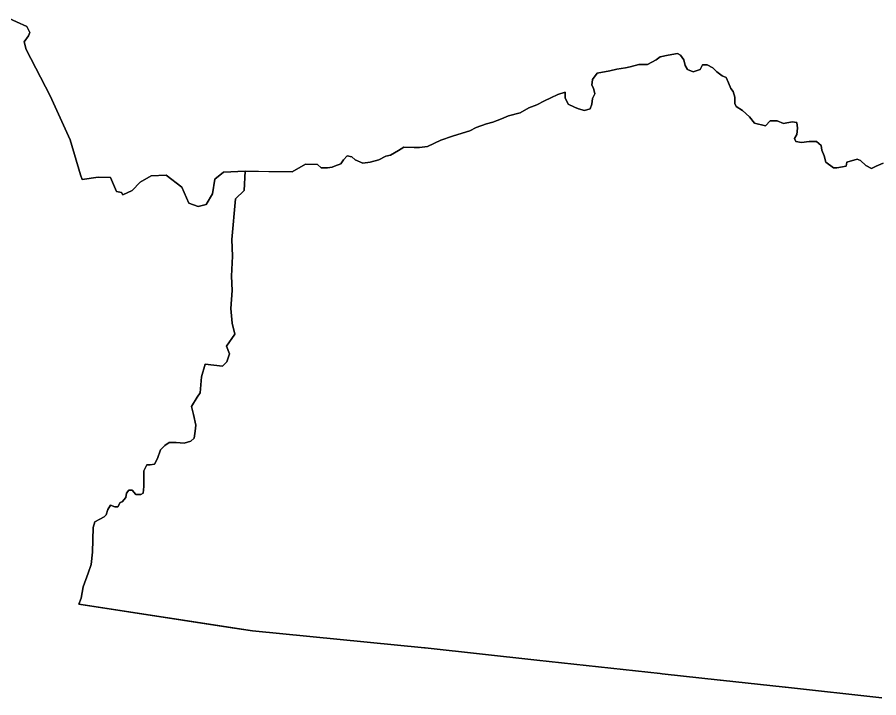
# Model space of a CAD drawing. Header units: inches. Extents: x 33.9 to 41.9, y -4.8 to 5.4.
# Drawn here: x 36.8405 to 37.1842, y 0.5303 to 0.8019 of the extents above; entities that cross this region are included whole.
import ezdxf

# ---------------------------------------------------------------- set-up
doc = ezdxf.new("R2010")
doc.units = ezdxf.units.IN
doc.header["$MEASUREMENT"] = 0
doc.layers.add('Counties', color=7, linetype='Continuous')

msp = doc.modelspace()

# ---------------------------------------------------------------- linework, layer by layer
at = {"layer": 'Counties'}
for points in [[(36.83599, 0.80191), (36.84434, 0.79817), (36.84549, 0.79587), (36.84491, 0.79443), (36.84319, 0.79213), (36.84405, 0.78897), (36.85354, 0.77055), (36.8616, 0.753), (36.86566, 0.73903), (36.8664, 0.73717), (36.87273, 0.73803), (36.8777, 0.73791), (36.88011, 0.7324), (36.88203, 0.732), (36.88253, 0.73109), (36.88624, 0.73279), (36.88949, 0.73614), (36.89391, 0.73855), (36.89991, 0.7389), (36.90611, 0.73406), (36.90897, 0.72774), (36.91257, 0.72637), (36.91579, 0.72712), (36.91829, 0.73142), (36.91931, 0.73732), (36.92274, 0.74002), (36.93143, 0.74042), (36.93093, 0.7327), (36.92758, 0.72947), (36.92609, 0.71322), (36.92638, 0.7066), (36.92597, 0.69858), (36.92621, 0.69287), (36.9257, 0.68562), (36.92621, 0.67984), (36.92721, 0.67537), (36.92395, 0.6706), (36.92519, 0.66755), (36.92404, 0.66438), (36.92231, 0.66266), (36.91541, 0.66352), (36.91397, 0.65834), (36.91368, 0.65518), (36.91339, 0.65201), (36.91224, 0.65029), (36.90994, 0.64655), (36.91081, 0.64338), (36.91167, 0.63907), (36.91138, 0.63676), (36.91109, 0.63389), (36.90965, 0.63274), (36.90706, 0.63187), (36.9039, 0.63216), (36.90102, 0.63216), (36.8993, 0.63101), (36.89757, 0.62928), (36.89642, 0.62583), (36.89527, 0.62353), (36.89354, 0.62324), (36.8921, 0.62324), (36.89095, 0.62094), (36.89095, 0.61461), (36.89066, 0.61202), (36.8898, 0.61145), (36.88779, 0.61145), (36.88635, 0.61317), (36.88491, 0.61317), (36.88405, 0.61202), (36.88376, 0.61029), (36.88232, 0.60857), (36.88146, 0.60828), (36.88059, 0.60655), (36.87944, 0.60655), (36.87771, 0.60713), (36.87656, 0.6054), (36.87599, 0.60339), (36.87512, 0.60252), (36.8734, 0.60166), (36.87138, 0.60051), (36.87081, 0.59821), (36.87052, 0.58843), (36.86995, 0.58353), (36.86879, 0.58008), (36.86678, 0.57462), (36.86592, 0.57001), (36.86505, 0.56771), (36.92616, 0.55828), (36.93432, 0.55702), (37.00287, 0.55028), (37.00326, 0.55023), (37.04769, 0.54538), (37.09698, 0.53998), (37.09777, 0.53989), (37.12092, 0.53736), (37.12107, 0.53735), (37.14682, 0.53453), (37.14695, 0.53452), (37.18536, 0.53032)], [(37.1859, 0.74372), (37.18308, 0.74246), (37.1812, 0.74151), (37.17901, 0.74278), (37.17681, 0.74468), (37.17556, 0.74531), (37.17148, 0.74405), (37.17117, 0.74247), (37.16741, 0.74185), (37.16615, 0.74185), (37.16302, 0.74406), (37.1624, 0.74659), (37.16146, 0.7488), (37.16115, 0.7507), (37.15927, 0.75228), (37.15645, 0.75228), (37.15332, 0.75197), (37.15112, 0.75229), (37.1505, 0.75356), (37.15144, 0.75513), (37.15176, 0.75766), (37.15145, 0.75987), (37.14957, 0.76019), (37.14612, 0.75956), (37.14362, 0.76051), (37.14079, 0.76052), (37.13891, 0.75863), (37.13452, 0.75958), (37.13265, 0.76211), (37.12983, 0.76464), (37.12733, 0.76622), (37.1267, 0.76749), (37.12671, 0.77001), (37.12609, 0.77223), (37.12515, 0.77349), (37.12421, 0.7757), (37.12327, 0.77792), (37.12171, 0.77855), (37.11952, 0.78013), (37.11795, 0.78172), (37.11576, 0.78298), (37.11388, 0.78298), (37.11294, 0.78109), (37.11011, 0.78015), (37.10792, 0.7811), (37.10698, 0.78268), (37.10636, 0.78489), (37.10511, 0.78679), (37.10386, 0.78742), (37.10009, 0.78679), (37.09696, 0.78617), (37.09539, 0.7849), (37.09194, 0.78302), (37.08849, 0.78302), (37.08504, 0.78208), (37.08316, 0.78176), (37.07971, 0.78114), (37.07688, 0.78051), (37.07187, 0.77957), (37.06998, 0.77704), (37.06966, 0.77483), (37.07029, 0.77357), (37.07091, 0.77136), (37.06997, 0.76946), (37.06965, 0.76725), (37.06902, 0.76536), (37.06682, 0.76473), (37.06432, 0.76536), (37.06275, 0.766), (37.06024, 0.76727), (37.059, 0.7698), (37.059, 0.77201), (37.05618, 0.77106), (37.05335, 0.7698), (37.05084, 0.76854), (37.0477, 0.76697), (37.04457, 0.76571), (37.04112, 0.76382), (37.03641, 0.76256), (37.03359, 0.7613), (37.03014, 0.76004), (37.02763, 0.75942), (37.02355, 0.75784), (37.02104, 0.75658), (37.0179, 0.75564), (37.01414, 0.75438), (37.00943, 0.75281), (37.0041, 0.75029), (37.00096, 0.74998), (36.99877, 0.74998), (36.99469, 0.74999), (36.9925, 0.74873), (36.98936, 0.74683), (36.98748, 0.74652), (36.98465, 0.74495), (36.9812, 0.74401), (36.97838, 0.74369), (36.97525, 0.74496), (36.974, 0.74622), (36.97212, 0.74654), (36.97055, 0.74497), (36.9696, 0.74339), (36.96709, 0.74245), (36.96615, 0.74213), (36.96427, 0.74182), (36.96176, 0.74182), (36.9602, 0.74309), (36.95552, 0.74323), (36.95011, 0.7402), (36.94219, 0.74023), (36.93143, 0.74046), (36.93143, 0.74042), (36.92274, 0.74002), (36.91931, 0.73732), (36.91829, 0.73142), (36.91579, 0.72712), (36.91257, 0.72637), (36.90897, 0.72774), (36.90611, 0.73406), (36.89991, 0.7389), (36.89391, 0.73855), (36.88949, 0.73614), (36.88624, 0.73279), (36.88253, 0.73109), (36.88203, 0.732), (36.88011, 0.7324), (36.8777, 0.73791), (36.87273, 0.73803), (36.8664, 0.73717), (36.86566, 0.73903), (36.8616, 0.753), (36.85354, 0.77055), (36.84405, 0.78897), (36.84319, 0.79213), (36.84491, 0.79443), (36.84549, 0.79587), (36.84434, 0.79817), (36.83599, 0.80191)], [(36.83599, 0.80191), (36.84434, 0.79817), (36.84549, 0.79587), (36.84491, 0.79443), (36.84319, 0.79213), (36.84405, 0.78897), (36.85354, 0.77055), (36.8616, 0.753), (36.86566, 0.73903), (36.8664, 0.73717), (36.87273, 0.73803), (36.8777, 0.73791), (36.88011, 0.7324), (36.88203, 0.732), (36.88253, 0.73109), (36.88624, 0.73279), (36.88949, 0.73614), (36.89391, 0.73855), (36.89991, 0.7389), (36.90611, 0.73406), (36.90897, 0.72774), (36.91257, 0.72637), (36.91579, 0.72712), (36.91829, 0.73142), (36.91931, 0.73732), (36.92274, 0.74002), (36.93143, 0.74042), (36.93093, 0.7327), (36.92758, 0.72947), (36.92609, 0.71322), (36.92638, 0.7066), (36.92597, 0.69858), (36.92621, 0.69287), (36.9257, 0.68562), (36.92621, 0.67984), (36.92721, 0.67537), (36.92395, 0.6706), (36.92519, 0.66755), (36.92404, 0.66438), (36.92231, 0.66266), (36.91541, 0.66352), (36.91397, 0.65834), (36.91368, 0.65518), (36.91339, 0.65201), (36.91224, 0.65029), (36.90994, 0.64655), (36.91081, 0.64338), (36.91167, 0.63907), (36.91138, 0.63676), (36.91109, 0.63389), (36.90965, 0.63274), (36.90706, 0.63187), (36.9039, 0.63216), (36.90102, 0.63216), (36.8993, 0.63101), (36.89757, 0.62928), (36.89642, 0.62583), (36.89527, 0.62353), (36.89354, 0.62324), (36.8921, 0.62324), (36.89095, 0.62094), (36.89095, 0.61461), (36.89066, 0.61202), (36.8898, 0.61145), (36.88779, 0.61145), (36.88635, 0.61317), (36.88491, 0.61317), (36.88405, 0.61202), (36.88376, 0.61029), (36.88232, 0.60857), (36.88146, 0.60828), (36.88059, 0.60655), (36.87944, 0.60655), (36.87771, 0.60713), (36.87656, 0.6054), (36.87599, 0.60339), (36.87512, 0.60252), (36.8734, 0.60166), (36.87138, 0.60051), (36.87081, 0.59821), (36.87052, 0.58843), (36.86995, 0.58353), (36.86879, 0.58008), (36.86678, 0.57462), (36.86592, 0.57001), (36.86505, 0.56771), (36.92616, 0.55828), (36.93432, 0.55702), (37.00287, 0.55028), (37.00326, 0.55023), (37.04769, 0.54538), (37.09698, 0.53998), (37.09777, 0.53989), (37.12092, 0.53736), (37.12107, 0.53735), (37.14682, 0.53453), (37.14695, 0.53452), (37.18536, 0.53032)], [(37.1859, 0.74372), (37.18308, 0.74246), (37.1812, 0.74151), (37.17901, 0.74278), (37.17681, 0.74468), (37.17556, 0.74531), (37.17148, 0.74405), (37.17117, 0.74247), (37.16741, 0.74185), (37.16615, 0.74185), (37.16302, 0.74406), (37.1624, 0.74659), (37.16146, 0.7488), (37.16115, 0.7507), (37.15927, 0.75228), (37.15645, 0.75228), (37.15332, 0.75197), (37.15112, 0.75229), (37.1505, 0.75356), (37.15144, 0.75513), (37.15176, 0.75766), (37.15145, 0.75987), (37.14957, 0.76019), (37.14612, 0.75956), (37.14362, 0.76051), (37.14079, 0.76052), (37.13891, 0.75863), (37.13452, 0.75958), (37.13265, 0.76211), (37.12983, 0.76464), (37.12733, 0.76622), (37.1267, 0.76749), (37.12671, 0.77001), (37.12609, 0.77223), (37.12515, 0.77349), (37.12421, 0.7757), (37.12327, 0.77792), (37.12171, 0.77855), (37.11952, 0.78013), (37.11795, 0.78172), (37.11576, 0.78298), (37.11388, 0.78298), (37.11294, 0.78109), (37.11011, 0.78015), (37.10792, 0.7811), (37.10698, 0.78268), (37.10636, 0.78489), (37.10511, 0.78679), (37.10386, 0.78742), (37.10009, 0.78679), (37.09696, 0.78617), (37.09539, 0.7849), (37.09194, 0.78302), (37.08849, 0.78302), (37.08504, 0.78208), (37.08316, 0.78176), (37.07971, 0.78114), (37.07688, 0.78051), (37.07187, 0.77957), (37.06998, 0.77704), (37.06966, 0.77483), (37.07029, 0.77357), (37.07091, 0.77136), (37.06997, 0.76946), (37.06965, 0.76725), (37.06902, 0.76536), (37.06682, 0.76473), (37.06432, 0.76536), (37.06275, 0.766), (37.06024, 0.76727), (37.059, 0.7698), (37.059, 0.77201), (37.05618, 0.77106), (37.05335, 0.7698), (37.05084, 0.76854), (37.0477, 0.76697), (37.04457, 0.76571), (37.04112, 0.76382), (37.03641, 0.76256), (37.03359, 0.7613), (37.03014, 0.76004), (37.02763, 0.75942), (37.02355, 0.75784), (37.02104, 0.75658), (37.0179, 0.75564), (37.01414, 0.75438), (37.00943, 0.75281), (37.0041, 0.75029), (37.00096, 0.74998), (36.99877, 0.74998), (36.99469, 0.74999), (36.9925, 0.74873), (36.98936, 0.74683), (36.98748, 0.74652), (36.98465, 0.74495), (36.9812, 0.74401), (36.97838, 0.74369), (36.97525, 0.74496), (36.974, 0.74622), (36.97212, 0.74654), (36.97055, 0.74497), (36.9696, 0.74339), (36.96709, 0.74245), (36.96615, 0.74213), (36.96427, 0.74182), (36.96176, 0.74182), (36.9602, 0.74309), (36.95552, 0.74323), (36.95011, 0.7402), (36.94219, 0.74023), (36.93143, 0.74046), (36.93143, 0.74042), (36.92274, 0.74002), (36.91931, 0.73732), (36.91829, 0.73142), (36.91579, 0.72712), (36.91257, 0.72637), (36.90897, 0.72774), (36.90611, 0.73406), (36.89991, 0.7389), (36.89391, 0.73855), (36.88949, 0.73614), (36.88624, 0.73279), (36.88253, 0.73109), (36.88203, 0.732), (36.88011, 0.7324), (36.8777, 0.73791), (36.87273, 0.73803), (36.8664, 0.73717), (36.86566, 0.73903), (36.8616, 0.753), (36.85354, 0.77055), (36.84405, 0.78897), (36.84319, 0.79213), (36.84491, 0.79443), (36.84549, 0.79587), (36.84434, 0.79817), (36.83599, 0.80191)], [(37.18536, 0.53032), (37.14695, 0.53452), (37.14682, 0.53453), (37.12107, 0.53735), (37.12092, 0.53736), (37.09777, 0.53989), (37.09698, 0.53998), (37.04769, 0.54538), (37.00326, 0.55023), (37.00287, 0.55028), (36.93432, 0.55702), (36.86505, 0.56771), (36.86592, 0.57001), (36.86678, 0.57462), (36.86879, 0.58008), (36.86995, 0.58353), (36.87052, 0.58843), (36.87081, 0.59821), (36.87138, 0.60051), (36.8734, 0.60166), (36.87512, 0.60252), (36.87599, 0.60339), (36.87656, 0.6054), (36.87771, 0.60713), (36.87944, 0.60655), (36.88059, 0.60655), (36.88146, 0.60828), (36.88232, 0.60857), (36.88376, 0.61029), (36.88405, 0.61202), (36.88491, 0.61317), (36.88635, 0.61317), (36.88779, 0.61145), (36.8898, 0.61145), (36.89066, 0.61202), (36.89095, 0.61461), (36.89095, 0.62094), (36.8921, 0.62324), (36.89354, 0.62324), (36.89527, 0.62353), (36.89642, 0.62583), (36.89757, 0.62928), (36.8993, 0.63101), (36.90102, 0.63216), (36.9039, 0.63216), (36.90706, 0.63187), (36.90965, 0.63274), (36.91109, 0.63389), (36.91138, 0.63676), (36.91167, 0.63907), (36.91081, 0.64338), (36.90994, 0.64655), (36.91224, 0.65029), (36.91339, 0.65201), (36.91368, 0.65518), (36.91397, 0.65834), (36.91541, 0.66352), (36.92231, 0.66266), (36.92404, 0.66438), (36.92519, 0.66755), (36.92395, 0.6706), (36.92721, 0.67537), (36.92621, 0.67984), (36.9257, 0.68562), (36.92621, 0.69287), (36.92597, 0.69858), (36.92638, 0.7066), (36.92609, 0.71322), (36.92758, 0.72947), (36.93093, 0.7327), (36.93143, 0.74042), (36.95011, 0.7402), (36.95552, 0.74323), (36.9602, 0.74309), (36.96176, 0.74182), (36.96427, 0.74182), (36.96615, 0.74213), (36.96709, 0.74245), (36.9696, 0.74339), (36.97055, 0.74497), (36.97212, 0.74654), (36.974, 0.74622), (36.97525, 0.74496), (36.97838, 0.74369), (36.9812, 0.74401), (36.98465, 0.74495), (36.98748, 0.74652), (36.98936, 0.74683), (36.9925, 0.74873), (36.99469, 0.74999), (36.99877, 0.74998), (37.00096, 0.74998), (37.0041, 0.75029), (37.00943, 0.75281), (37.01414, 0.75438), (37.0179, 0.75564), (37.02104, 0.75658), (37.02355, 0.75784), (37.02763, 0.75942), (37.03014, 0.76004), (37.03359, 0.7613), (37.03641, 0.76256), (37.04112, 0.76382), (37.04457, 0.76571), (37.0477, 0.76697), (37.05084, 0.76854), (37.05335, 0.7698), (37.05618, 0.77106), (37.059, 0.77201), (37.059, 0.7698), (37.06024, 0.76727), (37.06275, 0.766), (37.06432, 0.76536), (37.06682, 0.76473), (37.06902, 0.76536), (37.06965, 0.76725), (37.06997, 0.76946), (37.07091, 0.77136), (37.07029, 0.77357), (37.06966, 0.77483), (37.06998, 0.77704), (37.07187, 0.77957), (37.07688, 0.78051), (37.07971, 0.78114), (37.08316, 0.78176), (37.08504, 0.78208), (37.08849, 0.78302), (37.09194, 0.78302), (37.09539, 0.7849), (37.09696, 0.78617), (37.10009, 0.78679), (37.10386, 0.78742), (37.10511, 0.78679), (37.10636, 0.78489), (37.10698, 0.78268), (37.10792, 0.7811), (37.11011, 0.78015), (37.11294, 0.78109), (37.11388, 0.78298), (37.11576, 0.78298), (37.11795, 0.78172), (37.11952, 0.78013), (37.12171, 0.77855), (37.12327, 0.77792), (37.12421, 0.7757), (37.12515, 0.77349), (37.12609, 0.77223), (37.12671, 0.77001), (37.1267, 0.76749), (37.12733, 0.76622), (37.12983, 0.76464), (37.13265, 0.76211), (37.13452, 0.75958), (37.13891, 0.75863), (37.14079, 0.76052), (37.14362, 0.76051), (37.14612, 0.75956), (37.14957, 0.76019), (37.15145, 0.75987), (37.15176, 0.75766), (37.15144, 0.75513), (37.1505, 0.75356), (37.15112, 0.75229), (37.15332, 0.75197), (37.15645, 0.75228), (37.15927, 0.75228), (37.16115, 0.7507), (37.16146, 0.7488), (37.1624, 0.74659), (37.16302, 0.74406), (37.16615, 0.74185), (37.16741, 0.74185), (37.17117, 0.74247), (37.17148, 0.74405), (37.17556, 0.74531), (37.17681, 0.74468), (37.17901, 0.74278), (37.1812, 0.74151), (37.18308, 0.74246), (37.1859, 0.74372)], [(37.18536, 0.53032), (37.14695, 0.53452), (37.14682, 0.53453), (37.12107, 0.53735), (37.12092, 0.53736), (37.09777, 0.53989), (37.09698, 0.53998), (37.04769, 0.54538), (37.00326, 0.55023), (37.00287, 0.55028), (36.93432, 0.55702), (36.86505, 0.56771), (36.86592, 0.57001), (36.86678, 0.57462), (36.86879, 0.58008), (36.86995, 0.58353), (36.87052, 0.58843), (36.87081, 0.59821), (36.87138, 0.60051), (36.8734, 0.60166), (36.87512, 0.60252), (36.87599, 0.60339), (36.87656, 0.6054), (36.87771, 0.60713), (36.87944, 0.60655), (36.88059, 0.60655), (36.88146, 0.60828), (36.88232, 0.60857), (36.88376, 0.61029), (36.88405, 0.61202), (36.88491, 0.61317), (36.88635, 0.61317), (36.88779, 0.61145), (36.8898, 0.61145), (36.89066, 0.61202), (36.89095, 0.61461), (36.89095, 0.62094), (36.8921, 0.62324), (36.89354, 0.62324), (36.89527, 0.62353), (36.89642, 0.62583), (36.89757, 0.62928), (36.8993, 0.63101), (36.90102, 0.63216), (36.9039, 0.63216), (36.90706, 0.63187), (36.90965, 0.63274), (36.91109, 0.63389), (36.91138, 0.63676), (36.91167, 0.63907), (36.91081, 0.64338), (36.90994, 0.64655), (36.91224, 0.65029), (36.91339, 0.65201), (36.91368, 0.65518), (36.91397, 0.65834), (36.91541, 0.66352), (36.92231, 0.66266), (36.92404, 0.66438), (36.92519, 0.66755), (36.92395, 0.6706), (36.92721, 0.67537), (36.92621, 0.67984), (36.9257, 0.68562), (36.92621, 0.69287), (36.92597, 0.69858), (36.92638, 0.7066), (36.92609, 0.71322), (36.92758, 0.72947), (36.93093, 0.7327), (36.93143, 0.74042), (36.95011, 0.7402), (36.95552, 0.74323), (36.9602, 0.74309), (36.96176, 0.74182), (36.96427, 0.74182), (36.96615, 0.74213), (36.96709, 0.74245), (36.9696, 0.74339), (36.97055, 0.74497), (36.97212, 0.74654), (36.974, 0.74622), (36.97525, 0.74496), (36.97838, 0.74369), (36.9812, 0.74401), (36.98465, 0.74495), (36.98748, 0.74652), (36.98936, 0.74683), (36.9925, 0.74873), (36.99469, 0.74999), (36.99877, 0.74998), (37.00096, 0.74998), (37.0041, 0.75029), (37.00943, 0.75281), (37.01414, 0.75438), (37.0179, 0.75564), (37.02104, 0.75658), (37.02355, 0.75784), (37.02763, 0.75942), (37.03014, 0.76004), (37.03359, 0.7613), (37.03641, 0.76256), (37.04112, 0.76382), (37.04457, 0.76571), (37.0477, 0.76697), (37.05084, 0.76854), (37.05335, 0.7698), (37.05618, 0.77106), (37.059, 0.77201), (37.059, 0.7698), (37.06024, 0.76727), (37.06275, 0.766), (37.06432, 0.76536), (37.06682, 0.76473), (37.06902, 0.76536), (37.06965, 0.76725), (37.06997, 0.76946), (37.07091, 0.77136), (37.07029, 0.77357), (37.06966, 0.77483), (37.06998, 0.77704), (37.07187, 0.77957), (37.07688, 0.78051), (37.07971, 0.78114), (37.08316, 0.78176), (37.08504, 0.78208), (37.08849, 0.78302), (37.09194, 0.78302), (37.09539, 0.7849), (37.09696, 0.78617), (37.10009, 0.78679), (37.10386, 0.78742), (37.10511, 0.78679), (37.10636, 0.78489), (37.10698, 0.78268), (37.10792, 0.7811), (37.11011, 0.78015), (37.11294, 0.78109), (37.11388, 0.78298), (37.11576, 0.78298), (37.11795, 0.78172), (37.11952, 0.78013), (37.12171, 0.77855), (37.12327, 0.77792), (37.12421, 0.7757), (37.12515, 0.77349), (37.12609, 0.77223), (37.12671, 0.77001), (37.1267, 0.76749), (37.12733, 0.76622), (37.12983, 0.76464), (37.13265, 0.76211), (37.13452, 0.75958), (37.13891, 0.75863), (37.14079, 0.76052), (37.14362, 0.76051), (37.14612, 0.75956), (37.14957, 0.76019), (37.15145, 0.75987), (37.15176, 0.75766), (37.15144, 0.75513), (37.1505, 0.75356), (37.15112, 0.75229), (37.15332, 0.75197), (37.15645, 0.75228), (37.15927, 0.75228), (37.16115, 0.7507), (37.16146, 0.7488), (37.1624, 0.74659), (37.16302, 0.74406), (37.16615, 0.74185), (37.16741, 0.74185), (37.17117, 0.74247), (37.17148, 0.74405), (37.17556, 0.74531), (37.17681, 0.74468), (37.17901, 0.74278), (37.1812, 0.74151), (37.18308, 0.74246), (37.1859, 0.74372)]]:
    msp.add_lwpolyline(points, dxfattribs=at)

doc.saveas('drawing.dxf')
